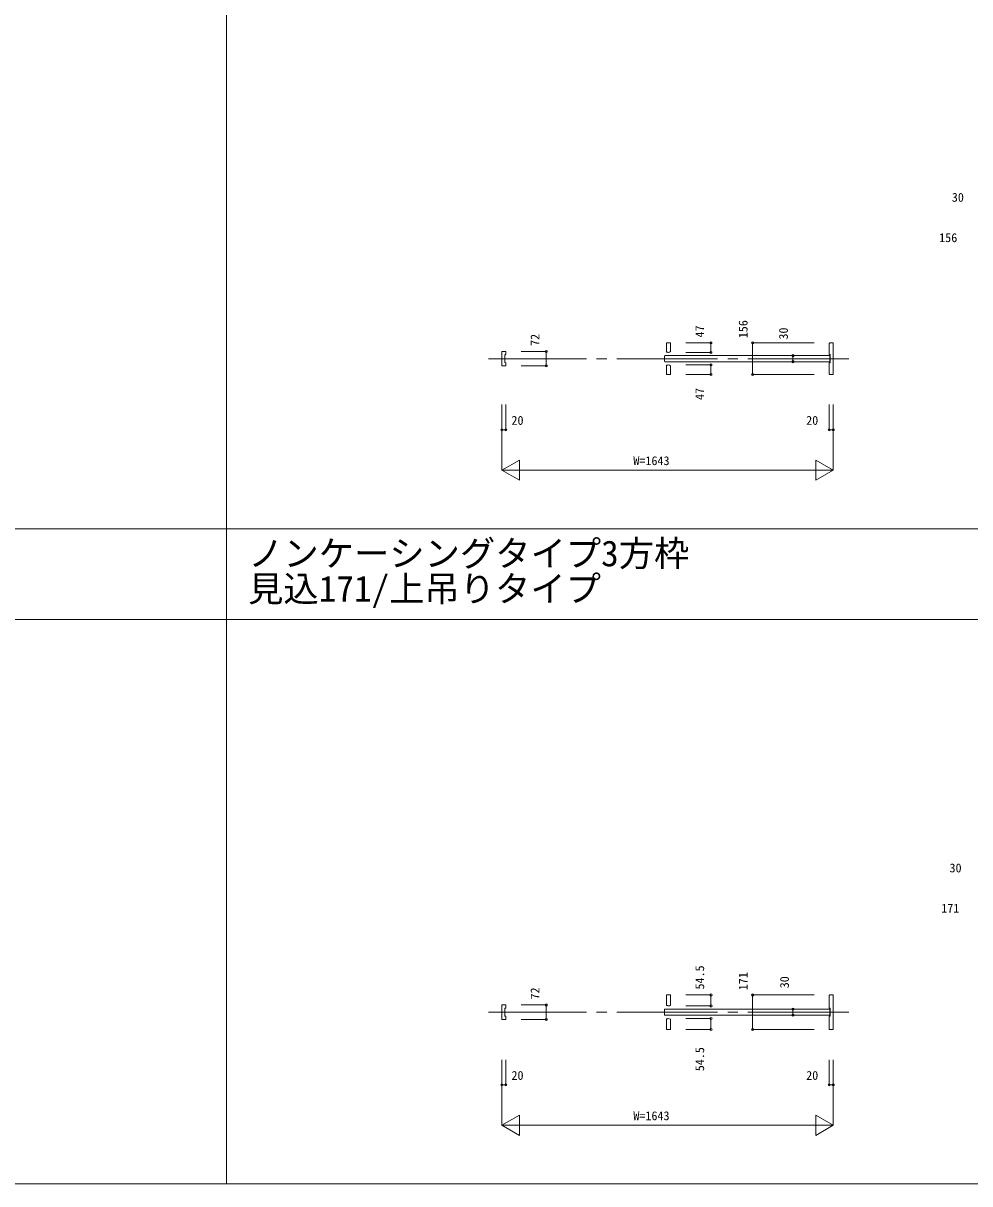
# Model space of a CAD drawing. Units: millimetres, scale not verified. Extents: x -14341 to 14341, y -10000 to 10000.
# Drawn here: x -9648 to -4955, y -10000 to -4246 of the extents above; entities that cross this region are included whole.
import ezdxf
from ezdxf.enums import TextEntityAlignment as Align

# ---------------------------------------------------------------- set-up
doc = ezdxf.new("R2010")
doc.units = ezdxf.units.MM
doc.header["$LTSCALE"] = 50
doc.linetypes.add('USER1', pattern=[13, 10, -1, 1, -1])
doc.layers.add('0-0_0', color=7, linetype='Continuous')
for name, color, linetype, lineweight in [('0-1_YKK_F1', 7, 'Continuous', 18), ('0-3_YKK_N1', 2, 'Continuous', 18), ('0-4_YKK_B1', 4, 'Continuous', 18), ('0-5_YKK_Z1', 7, 'Continuous', 18)]:
    doc.layers.add(name, color=color, linetype=linetype, lineweight=lineweight)
doc.styles.add('ＭＳ ゴシック', font='')
doc.styles.get('ＭＳ ゴシック').set_extended_font_data('MS Gothic')

msp = doc.modelspace()

# ---------------------------------------------------------------- linework, layer by layer
at = {"layer": '0-1_YKK_F1'}
for p, q in [((-8640.51, -10000), (-8640.51, 9500)), ((-14340.51, -6752.5), (8459.49, -6752.5)), ((-14340.51, -7202.5), (8459.49, -7202.5)), ((-14340.51, -10000), (14340.51, -10000))]:
    msp.add_line(p, q, dxfattribs=at)
at = {"layer": '0-3_YKK_N1'}
for p, q in [((-6362.76, -5831.5), (-6237.76, -5831.5)), ((-6237.76, -5878.5), (-6237.76, -5831.5)), ((-6031.26, -5987.5), (-6031.26, -5831.5)), ((-5726.26, -5831.5), (-6031.26, -5831.5)), ((-7179.26, -5873.5), (-7054.26, -5873.5)), ((-7054.26, -5945.5), (-7054.26, -5873.5)), ((-6362.76, -5878.5), (-6237.76, -5878.5)), ((-5831.26, -5924.5), (-5831.26, -5894.5)), ((-7179.26, -5945.5), (-7054.26, -5945.5)), ((-6362.76, -5940.5), (-6237.76, -5940.5)), ((-6237.76, -5987.5), (-6237.76, -5940.5)), ((-6362.76, -5987.5), (-6237.76, -5987.5)), ((-5726.26, -5987.5), (-6031.26, -5987.5)), ((-7274.26, -6137.5), (-7274.26, -6462.5)), ((-7254.26, -6137.5), (-7254.26, -6262.5)), ((-5631.26, -6137.5), (-5631.26, -6462.5)), ((-7274.26, -6262.5), (-7254.26, -6262.5)), ((-7274.26, -6462.5), (-7187.66, -6412.5)), ((-7187.66, -6412.5), (-7187.66, -6512.5)), ((-5717.86, -6412.5), (-5717.86, -6512.5)), ((-5717.86, -6412.5), (-5631.26, -6462.5)), ((-7274.26, -6462.5), (-5631.26, -6462.5)), ((-7274.26, -6462.5), (-7187.66, -6512.5)), ((-5717.86, -6512.5), (-5631.26, -6462.5)), ((-6362.7, -9064), (-6237.7, -9064)), ((-6237.7, -9118.5), (-6237.7, -9064)), ((-6031.2, -9235), (-6031.2, -9064)), ((-5726.2, -9064), (-6031.2, -9064)), ((-7179.2, -9113.5), (-7054.2, -9113.5)), ((-7054.2, -9185.5), (-7054.2, -9113.5)), ((-6362.7, -9118.5), (-6237.7, -9118.5)), ((-5831.2, -9164.5), (-5831.2, -9134.5)), ((-7179.15, -9185.5), (-7054.15, -9185.5)), ((-6362.7, -9180.5), (-6237.7, -9180.5)), ((-6237.7, -9180.5), (-6237.7, -9235)), ((-6362.7, -9235), (-6237.7, -9235)), ((-5726.2, -9235), (-6031.2, -9235)), ((-7274.26, -9385), (-7274.26, -9710)), ((-7254.26, -9385), (-7254.26, -9510)), ((-5631.26, -9385), (-5631.26, -9710)), ((-7274.26, -9510), (-7254.26, -9510)), ((-7274.26, -9710), (-7187.66, -9660)), ((-7187.66, -9660), (-7187.66, -9760)), ((-5717.86, -9660), (-5717.86, -9760)), ((-5717.86, -9660), (-5631.26, -9710)), ((-7274.26, -9710), (-5631.26, -9710)), ((-7274.26, -9710), (-7187.66, -9760)), ((-5717.86, -9760), (-5631.26, -9710))]:
    msp.add_line(p, q, dxfattribs=at)
for points in [[(-5651.26, -6137.5), (-5651.26, -6262.5), (-5631.26, -6262.5)], [(-5651.26, -9385), (-5651.26, -9510), (-5631.26, -9510)]]:
    msp.add_lwpolyline(points, dxfattribs=at)
for centre in [(-7054.26, -5873.5), (-6237.76, -5831.5), (-6031.26, -5831.5), (-6237.76, -5878.5), (-5831.26, -5894.5), (-5831.26, -5924.5), (-7054.26, -5945.5), (-6237.76, -5940.5), (-6237.76, -5987.5), (-6031.26, -5987.5), (-7274.26, -6262.5), (-7254.26, -6262.5), (-5651.26, -6262.5), (-5631.26, -6262.5), (-6237.7, -9064), (-6031.2, -9064), (-7054.2, -9113.5), (-6237.7, -9118.5), (-5831.2, -9134.5), (-7054.15, -9185.5), (-6237.7, -9180.5), (-5831.2, -9164.5), (-6237.7, -9235), (-6031.2, -9235), (-7274.26, -9510), (-7254.26, -9510), (-5651.26, -9510), (-5631.26, -9510)]:
    msp.add_circle(centre, 5, dxfattribs=at)
at = {"layer": '0-4_YKK_B1'}
for p, q in [((-6437.76, -5873.54), (-6437.76, -5833.5)), ((-5651.26, -5833.5), (-5651.26, -5888.5)), ((-7259.26, -5891.5), (-7259.26, -5927.5)), ((-7255.26, -5889.5), (-7257.26, -5889.5)), ((-6467.76, -5896.5), (-6465.76, -5894.5)), ((-6467.76, -5896.5), (-6467.76, -5922.5)), ((-6465.76, -5924.5), (-6467.76, -5922.5)), ((-6465.76, -5894.5), (-5649.76, -5894.5)), ((-6465.76, -5924.5), (-5649.76, -5924.5)), ((-5650.26, -5889.5), (-5648.26, -5889.5)), ((-5649.76, -5894.5), (-5647.76, -5896.5)), ((-5649.76, -5924.5), (-5647.76, -5922.5)), ((-5647.76, -5922.5), (-5647.76, -5896.5)), ((-5646.26, -5891.5), (-5646.26, -5927.5)), ((-7257.26, -5929.5), (-7255.26, -5929.5)), ((-6437.76, -5945.46), (-6437.76, -5985.5)), ((-5651.26, -5930.5), (-5651.26, -5985.5)), ((-5648.26, -5929.5), (-5650.26, -5929.5)), ((-6437.76, -9113.54), (-6437.76, -9066)), ((-5651.26, -9066), (-5651.26, -9128.5)), ((-7259.26, -9131.5), (-7259.26, -9167.5)), ((-7255.26, -9129.5), (-7257.26, -9129.5)), ((-6467.76, -9136.5), (-6465.76, -9134.5)), ((-6467.76, -9136.5), (-6467.76, -9162.5)), ((-6465.76, -9134.5), (-5649.76, -9134.5)), ((-5650.26, -9129.5), (-5648.26, -9129.5)), ((-5649.76, -9134.5), (-5647.76, -9136.5)), ((-5647.76, -9162.5), (-5647.76, -9136.5)), ((-5646.26, -9131.5), (-5646.26, -9167.5)), ((-7257.26, -9169.5), (-7255.26, -9169.5)), ((-6465.76, -9164.5), (-6467.76, -9162.5)), ((-6465.76, -9164.5), (-5649.76, -9164.5)), ((-6437.76, -9185.46), (-6437.76, -9233)), ((-5651.26, -9170.5), (-5651.26, -9233)), ((-5648.26, -9169.5), (-5650.26, -9169.5)), ((-5649.76, -9164.5), (-5647.76, -9162.5)), ((-5631.26, -9210.2), (-5631.06, -9210.2))]:
    msp.add_line(p, q, dxfattribs=at)
for points in [[(-6439.76, -5831.5), (-6457.76, -5831.5), (-6457.76, -5876.5), (-6451.26, -5876.5), (-6451.26, -5878.5), (-6449.76, -5878.5)], [(-5649.26, -5987.5), (-5631.26, -5987.5), (-5631.26, -5962.5), (-5631.26, -5856.5), (-5631.26, -5831.5), (-5649.26, -5831.5)], [(-7254.26, -5930.5), (-7254.26, -5945.5), (-7274.26, -5945.5), (-7274.26, -5873.5), (-7261.26, -5873.5), (-7254.26, -5873.5), (-7254.26, -5888.5)], [(-6439.76, -5987.5), (-6457.76, -5987.5), (-6457.76, -5942.5), (-6451.26, -5942.5), (-6451.26, -5940.5), (-6449.76, -5940.5)], [(-6439.76, -9064), (-6457.76, -9064), (-6457.76, -9116.5), (-6451.26, -9116.5), (-6451.26, -9118.5), (-6449.76, -9118.5)], [(-5649.26, -9235), (-5631.26, -9235), (-5631.26, -9202.5), (-5631.26, -9089), (-5631.26, -9064), (-5649.26, -9064)], [(-7254.26, -9170.5), (-7254.26, -9185.5), (-7274.26, -9185.5), (-7274.26, -9113.5), (-7261.26, -9113.5), (-7254.26, -9113.5), (-7254.26, -9128.5)], [(-6439.76, -9235), (-6457.76, -9235), (-6457.76, -9182.5), (-6451.26, -9182.5), (-6451.26, -9180.5), (-6449.76, -9180.5)]]:
    msp.add_lwpolyline(points, dxfattribs=at)
for centre, radius, start, end in [((-6439.76, -5833.5), 2, 0, 90), ((-5649.26, -5833.5), 2, 90, 180), ((-7257.26, -5891.5), 2, 90, 180), ((-7255.26, -5888.5), 1, 270, 0), ((-6449.76, -5860.25), 18.25, 270, 309.61913), ((-6438.76, -5873.54), 1, 309.61913, 0), ((-5650.26, -5888.5), 1, 180, 270), ((-5648.26, -5891.5), 2, 0, 90), ((-7257.26, -5927.5), 2, 180, 270), ((-7255.26, -5930.5), 1, 0, 90), ((-6449.76, -5958.75), 18.25, 50.38087, 90), ((-6438.76, -5945.46), 1, 360, 50.38087), ((-5650.26, -5930.5), 1, 90, 180), ((-5648.26, -5927.5), 2, 270, 0), ((-6439.76, -5985.5), 2, 270, 0), ((-5649.26, -5985.5), 2, 180, 270), ((-6439.76, -9066), 2, 0, 90), ((-5649.26, -9066), 2, 90, 180), ((-7257.26, -9131.5), 2, 90, 180), ((-7255.26, -9128.5), 1, 270, 0), ((-6449.76, -9100.25), 18.25, 270, 309.61913), ((-6438.76, -9113.54), 1, 309.61913, 0), ((-5650.26, -9128.5), 1, 180, 270), ((-5648.26, -9131.5), 2, 0, 90), ((-7257.26, -9167.5), 2, 180, 270), ((-7255.26, -9170.5), 1, 0, 90), ((-6449.76, -9198.75), 18.25, 50.38087, 90), ((-6438.76, -9185.46), 1, 360, 50.38087), ((-5650.26, -9170.5), 1, 90, 180), ((-5648.26, -9167.5), 2, 270, 0), ((-6439.76, -9233), 2, 270, 0), ((-5649.26, -9233), 2, 180, 270)]:
    msp.add_arc(centre, radius, start, end, dxfattribs=at)
at = {"layer": '0-5_YKK_Z1', "linetype": 'USER1'}
for p, q in [((-5554.76, -5909.5), (-7340.76, -5909.5)), ((-5554.76, -9149.5), (-7340.76, -9149.5))]:
    msp.add_line(p, q, dxfattribs=at)

# ---------------------------------------------------------------- texts
at = {"layer": '0-0_0', "style": 'ＭＳ ゴシック'}
for s, p in [('ノンケーシングタイプ3方枠', (-8532.51, -6977.5)), ('見込171/上吊りタイプ', (-8532.51, -7152.5))]:
    msp.add_text(s, height=128.3, dxfattribs=at).set_placement(p, align=Align.BOTTOM_LEFT)
at = {"layer": '0-3_YKK_N1', "color": 7, "style": 'ＭＳ ゴシック'}
for s, p in [('30', (-5043.69, -5144.88)), ('156', (-5106.43, -5344.88)), ('20', (-7226.93, -6250.5)), ('20', (-5765.85, -6250.5)), ('W=1643', (-6622.73, -6450.5)), ('30', (-5055.19, -8469.39)), ('171', (-5096.43, -8669.39)), ('20', (-7226.93, -9498)), ('20', (-5765.85, -9498)), ('W=1643', (-6622.73, -9698))]:
    msp.add_text(s, height=43.99, dxfattribs=at).set_placement(p, align=Align.BOTTOM_LEFT)
for s, p in [('47', (-6258.52, -5804.44)), ('156', (-6043.26, -5808.21)), ('72', (-7075.02, -5846.44)), ('30', (-5843.26, -5814.92)), ('47', (-6258.52, -6114.56)), ('54.5', (-6258.46, -9036.94)), ('171', (-6043.2, -9040.71)), ('30', (-5838.3, -9030.86)), ('72', (-7074.96, -9086.44)), ('54.5', (-6258.46, -9442.06))]:
    msp.add_text(s, height=43.99, rotation=90, dxfattribs=at).set_placement(p, align=Align.BOTTOM_LEFT)

doc.saveas('drawing.dxf')
